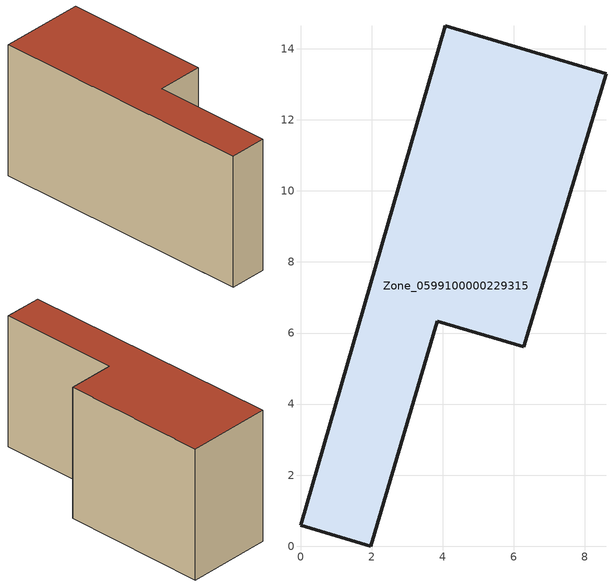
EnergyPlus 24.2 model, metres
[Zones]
Zone_0599100000229315
 floor ground (C_G): 1.97,0 0,0.59 4.07,14.65 8.6,13.3 6.28,5.61 3.85,6.33 z0
 wall outside (C_F): 8.6,13.3 4.07,14.65 0,0.59 1.97,0 3.85,6.33 6.28,5.61 8.6,13.3 z0:7.4
 roof outside (C_R): 0,0.59 1.97,0 3.85,6.33 6.28,5.61 8.6,13.3 4.07,14.65 z7.4
[BUILDING]
Pand.0599100000229315: North Axis=0; Terrain=City; Loads Convergence Tolerance Value=0.04; Temperature Convergence Tolerance Value=0.4; Solar Distribution=FullExterior; Maximum Number of Warmup Days=25; Minimum Number of Warmup Days=1
[Site:Location]
Rotterdam.The.Hague.AP_ZH_NLD Design_Conditions: Latitude=51.96; Longitude=4.45; Time Zone=1; Elevation=-4.5
[SITE:GROUNDTEMPERATURE:BUILDINGSURFACE]
18, 18, 18, 18, 18, 18, 18, 18, 18, 18, 18, 18
[MATERIAL] Thermal Absorptance=0.9; Solar Absorptance=0.7; Visible Absorptance=0.7
Name | Roughness | Thickness | Conductivity | Density | Specific Heat
G.TC.1946 | MediumSmooth | 0.15 | 1 | 540 | 1210
F.TC.1946 | Rough | 0.3 | 0.857143 | 1920 | 840
R.TC.1946 | MediumRough | 0.2 | 0.909091 | 1500 | 1000
[CONSTRUCTION]
C_G: G.TC.1946
C_F: F.TC.1946
C_R: R.TC.1946
[ZONE]
Zone_0599100000229315: Type=1; Multiplier=1; Ceiling Height=Autocalculate; Volume=Autocalculate; Floor Area=autocalculate; Part of Total Floor Area=Yes
[ZONEINFILTRATION:DESIGNFLOWRATE]
Infil_Zone_0599100000229315: Zone or ZoneList or Space or SpaceList=Zone_0599100000229315; Schedule=AlwaysOn; Design Flow Rate Calculation Method=Flow/Area; Flow Rate per Floor Area=0.003; Constant Term Coefficient=1; Temperature Term Coefficient=0; Velocity Term Coefficient=0; Velocity Squared Term Coefficient=0
[HVACTEMPLATE:ZONE:IDEALLOADSAIRSYSTEM]
Zone_0599100000229315: Maximum Heating Supply Air Temperature=50; Minimum Cooling Supply Air Temperature=13; Maximum Heating Supply Air Humidity Ratio=0.0156; Minimum Cooling Supply Air Humidity Ratio=0.0077; Heating Limit=NoLimit; Cooling Limit=NoLimit; Dehumidification Control Type=ConstantSensibleHeatRatio; Cooling Sensible Heat Ratio=0.7; Dehumidification Setpoint=60; Humidification Control Type=None; Humidification Setpoint=30; Outdoor Air Method=None; Outdoor Air Flow Rate per Person=0.00944; Outdoor Air Flow Rate per Zone Floor Area=0; Outdoor Air Flow Rate per Zone=0; Demand Controlled Ventilation Type=None; Outdoor Air Economizer Type=NoEconomizer; Heat Recovery Type=None; Sensible Heat Recovery Effectiveness=0.7; Latent Heat Recovery Effectiveness=0.65
[ZONECONTROL:THERMOSTAT]
ThermostatControl_Zone_0599100000229315: Zone or ZoneList=Zone_0599100000229315; Control Type Schedule=DualSetpointControlType; Control 1=Thermostat_Zone_0599100000229315; Temperature Difference Between Cutout And Setpoint=0
[THERMOSTATSETPOINT:DUALSETPOINT]
Thermostat_Zone_0599100000229315: Heating Setpoint Temperature Schedule=HeatingSetpoint_Zone_0599100000229315; Cooling Setpoint Temperature Schedule=CoolingSetpoint_Zone_0599100000229315
[SCHEDULE:COMPACT]
HeatingSetpoint_Zone_0599100000229315: Through: 12/31, For: AllDays, Until: 24:00, 21
CoolingSetpoint_Zone_0599100000229315: Through: 12/31, For: AllDays, Until: 24:00, 24
DualSetpointControlType: Through: 12/31, For: AllDays, Until: 24:00, 4
AlwaysOn: Through: 12/31, For: AllDays, Until: 24:00, 1
